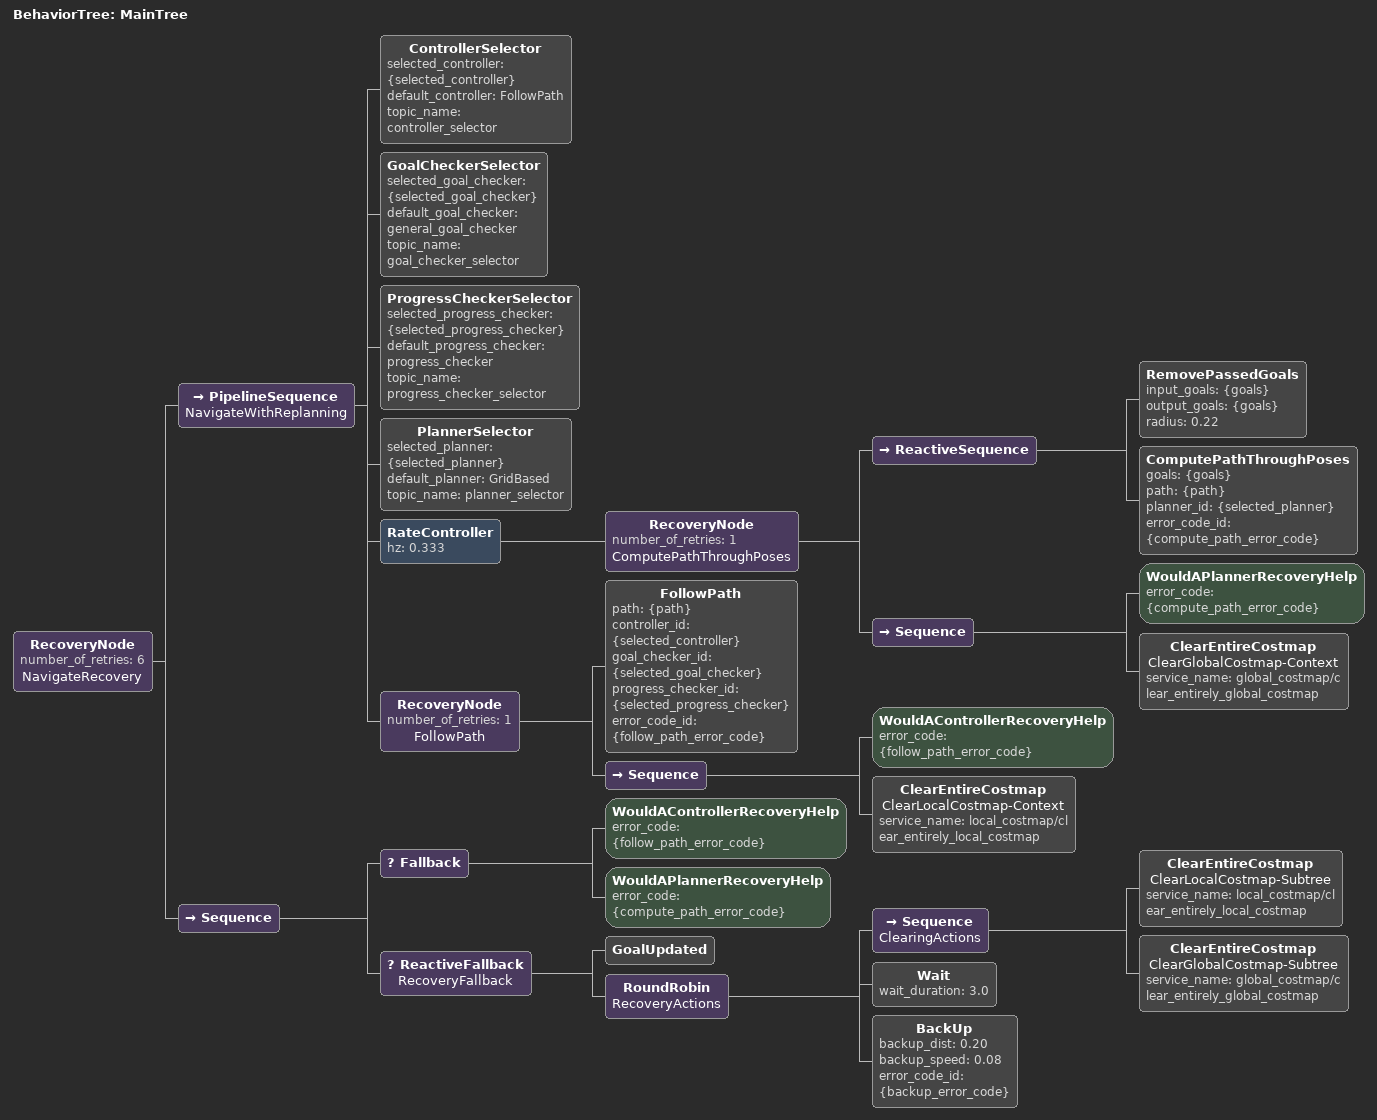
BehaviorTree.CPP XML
<root BTCPP_format="4" main_tree_to_execute="MainTree">
  <BehaviorTree ID="MainTree">
    <RecoveryNode number_of_retries="6" name="NavigateRecovery">
      <PipelineSequence name="NavigateWithReplanning">
        <ControllerSelector selected_controller="{selected_controller}" default_controller="FollowPath" topic_name="controller_selector"/>
        <GoalCheckerSelector selected_goal_checker="{selected_goal_checker}" default_goal_checker="general_goal_checker" topic_name="goal_checker_selector"/>
        <ProgressCheckerSelector selected_progress_checker="{selected_progress_checker}" default_progress_checker="progress_checker" topic_name="progress_checker_selector"/>
        <PlannerSelector selected_planner="{selected_planner}" default_planner="GridBased" topic_name="planner_selector"/>
        <RateController hz="0.333">
          <RecoveryNode number_of_retries="1" name="ComputePathThroughPoses">
            <ReactiveSequence>
              <RemovePassedGoals input_goals="{goals}" output_goals="{goals}" radius="0.22"/>
              <ComputePathThroughPoses goals="{goals}" path="{path}" planner_id="{selected_planner}" error_code_id="{compute_path_error_code}"/>
            </ReactiveSequence>
            <Sequence>
              <WouldAPlannerRecoveryHelp error_code="{compute_path_error_code}"/>
              <ClearEntireCostmap name="ClearGlobalCostmap-Context" service_name="global_costmap/clear_entirely_global_costmap"/>
            </Sequence>
          </RecoveryNode>
        </RateController>
        <RecoveryNode number_of_retries="1" name="FollowPath">
          <FollowPath path="{path}" controller_id="{selected_controller}" goal_checker_id="{selected_goal_checker}" progress_checker_id="{selected_progress_checker}" error_code_id="{follow_path_error_code}"/>
          <Sequence>
            <WouldAControllerRecoveryHelp error_code="{follow_path_error_code}"/>
            <ClearEntireCostmap name="ClearLocalCostmap-Context" service_name="local_costmap/clear_entirely_local_costmap"/>
          </Sequence>
        </RecoveryNode>
      </PipelineSequence>
      <Sequence>
        <Fallback>
          <WouldAControllerRecoveryHelp error_code="{follow_path_error_code}"/>
          <WouldAPlannerRecoveryHelp error_code="{compute_path_error_code}"/>
        </Fallback>
        <ReactiveFallback name="RecoveryFallback">
          <GoalUpdated/>
          <RoundRobin name="RecoveryActions">
            <Sequence name="ClearingActions">
              <ClearEntireCostmap name="ClearLocalCostmap-Subtree" service_name="local_costmap/clear_entirely_local_costmap"/>
              <ClearEntireCostmap name="ClearGlobalCostmap-Subtree" service_name="global_costmap/clear_entirely_global_costmap"/>
            </Sequence>
            <Wait wait_duration="3.0"/>
            <BackUp backup_dist="0.20" backup_speed="0.08" error_code_id="{backup_error_code}"/>
          </RoundRobin>
        </ReactiveFallback>
      </Sequence>
    </RecoveryNode>
  </BehaviorTree>
</root>
